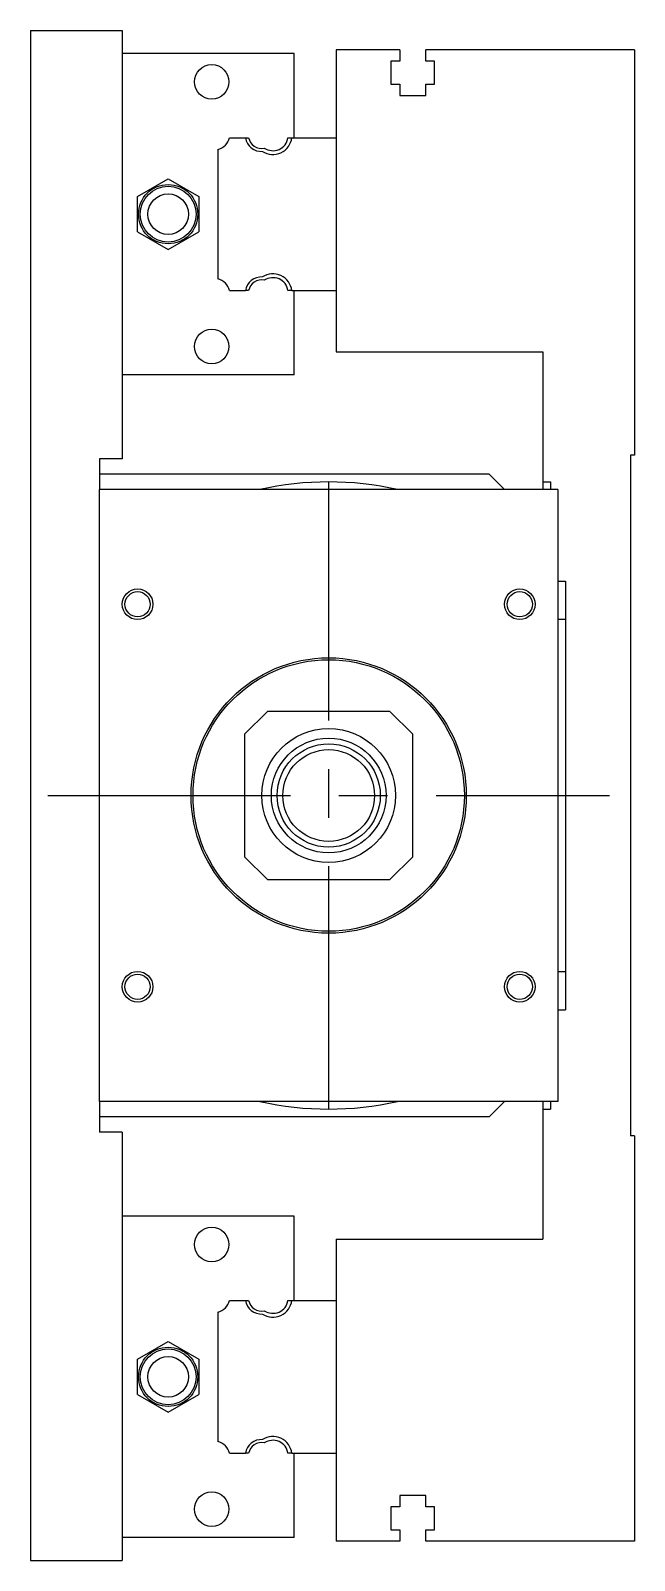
# Model space of a CAD drawing. Extents: x -20 to 803, y -291 to 102.
# Drawn here: x 724.1 to 803.1, y -100 to 100 of the extents above; entities that cross this region are included whole.
import ezdxf

# ---------------------------------------------------------------- set-up
doc = ezdxf.new("R2010")
doc.units = 0
doc.linetypes.add('CENTER', pattern=[50.8, 31.75, -6.35, 6.35, -6.35])
doc.layers.get('0').update_dxf_attribs({"linetype": 'CONTINUOUS'})
doc.layers.add('CENTER', color=1, linetype='CENTER')

msp = doc.modelspace()

# ---------------------------------------------------------------- linework, layer by layer
at = {"color": 7, "linetype": 'CONTINUOUS'}
for p, q in [((724.13, 100), (736.13, 100)), ((724.13, 100), (724.13, -100)), ((736.13, 100), (736.13, 44)), ((758.63, 97), (736.13, 97)), ((758.63, 86), (758.63, 97)), ((764.13, 97.5), (764.13, 86)), ((772.43, 97.5), (764.13, 97.5)), ((772.43, 96), (771.28, 96)), ((771.28, 96), (771.28, 93)), ((772.43, 97.5), (772.43, 96)), ((775.83, 96), (775.83, 97.5)), ((803.13, 97.5), (775.83, 97.5)), ((776.98, 96), (775.83, 96)), ((776.98, 93), (776.98, 96)), ((803.13, 97.5), (803.13, 44.5)), ((771.28, 93), (772.43, 93)), ((772.43, 93), (772.43, 91.5)), ((775.83, 91.5), (775.83, 93)), ((775.83, 93), (776.98, 93)), ((772.43, 91.5), (775.83, 91.5)), ((750.169608, 86), (752.25154, 86)), ((752.25154, 86), (752.65668, 86)), ((757.807372, 86), (758.311934, 86)), ((758.311934, 86), (764.13, 86)), ((764.13, 86), (764.13, 66)), ((764.13, 86), (764.13, 66)), ((748.63, 84.460392), (748.63, 67.539608)), ((738.130002, 78.309401), (742.130002, 80.618802)), ((742.130002, 80.618802), (746.130002, 78.309401)), ((738.130002, 73.690599), (738.130002, 78.309401)), ((746.130002, 78.309401), (746.130002, 73.690599)), ((738.130002, 73.690599), (742.130002, 71.381198)), ((742.130002, 71.381198), (746.130002, 73.690599)), ((750.169608, 66), (752.25154, 66)), ((752.65668, 66), (752.25154, 66)), ((758.311934, 66), (757.807372, 66)), ((758.311934, 66), (764.13, 66)), ((758.63, 55), (758.63, 66)), ((764.13, 66), (764.13, 58)), ((764.13, 58), (791.13, 58)), ((791.13, 58), (791.13, 41)), ((758.63, 55), (736.13, 55)), ((736.13, 44), (733.13, 44)), ((733.13, 44), (733.13, 40)), ((803.13, 44.5), (802.63, 44.5)), ((802.63, 44.5), (802.63, -44.5)), ((784.13, 42), (733.13, 42)), ((786.13, 40), (784.13, 42)), ((733.13, -40), (733.13, 40)), ((793.13, 40), (733.13, 40)), ((791.13, 41), (792.13, 41)), ((791.13, 41), (791.13, 40)), ((792.13, 41), (792.13, 40)), ((793.13, 40), (793.13, -40)), ((793.13, 28), (794.13, 28)), ((794.13, 28), (794.13, -28)), ((794.13, 23), (793.13, 23)), ((755.13, 11), (752.13, 8)), ((771.13, 11), (755.13, 11)), ((774.13, 8), (771.13, 11)), ((752.13, 8), (752.13, -8)), ((774.13, -8), (774.13, 8)), ((752.13, -8), (755.13, -11)), ((771.13, -11), (774.13, -8)), ((755.13, -11), (771.13, -11)), ((793.13, -23), (794.13, -23)), ((793.13, -28), (794.13, -28)), ((733.13, -40), (733.13, -44)), ((793.13, -40), (733.13, -40)), ((784.13, -42), (786.13, -40)), ((791.13, -40), (791.13, -41)), ((792.13, -40), (792.13, -41)), ((784.13, -42), (733.13, -42)), ((791.13, -41), (791.13, -58)), ((791.13, -41), (792.13, -41)), ((736.13, -44), (733.13, -44)), ((736.13, -44), (736.13, -100)), ((803.13, -44.5), (802.63, -44.5)), ((803.13, -44.5), (803.13, -97.5)), ((758.63, -55), (736.13, -55)), ((758.63, -66), (758.63, -55)), ((764.13, -58), (764.13, -66)), ((764.13, -58), (791.13, -58)), ((750.169608, -66), (752.25154, -66)), ((752.25154, -66), (752.65668, -66)), ((757.807372, -66), (758.311934, -66)), ((758.311934, -66), (764.13, -66)), ((764.13, -66), (764.13, -86)), ((764.13, -66), (764.13, -86)), ((748.63, -67.539608), (748.63, -84.460392)), ((738.130002, -73.690599), (742.130002, -71.381198)), ((742.130002, -71.381198), (746.130002, -73.690599)), ((738.130002, -78.309401), (738.130002, -73.690599)), ((746.130002, -73.690599), (746.130002, -78.309401)), ((738.130002, -78.309401), (742.130002, -80.618802)), ((742.130002, -80.618802), (746.130002, -78.309401)), ((750.169608, -86), (752.25154, -86)), ((752.65668, -86), (752.25154, -86)), ((758.311934, -86), (757.807372, -86)), ((758.311934, -86), (764.13, -86)), ((758.63, -97), (758.63, -86)), ((764.13, -86), (764.13, -97.5)), ((775.83, -91.5), (772.43, -91.5)), ((772.43, -91.5), (772.43, -93)), ((775.83, -93), (775.83, -91.5)), ((772.43, -93), (771.28, -93)), ((771.28, -93), (771.28, -96)), ((776.98, -93), (775.83, -93)), ((776.98, -96), (776.98, -93)), ((771.28, -96), (772.43, -96)), ((772.43, -96), (772.43, -97.5)), ((775.83, -97.5), (775.83, -96)), ((775.83, -96), (776.98, -96)), ((758.63, -97), (736.13, -97)), ((772.43, -97.5), (764.13, -97.5)), ((803.13, -97.5), (775.83, -97.5)), ((724.13, -100), (736.13, -100))]:
    msp.add_line(p, q, dxfattribs=at)
for centre, radius in [((747.830002, 93.300001), 2.25), ((742.130002, 76), 3.875), ((742.130002, 76), 3.643013), ((742.130002, 76), 2.65), ((747.830002, 58.699999), 2.25), ((738.13, 25), 1.65), ((788.13, 25), 1.65), ((763.13, 0), 18), ((763.13, 0), 17.75), ((763.13, 0), 8.75), ((763.13, 0), 7.5), ((763.13, 0), 6.75), ((763.13, 0), 6), ((738.13, -25), 1.65), ((788.13, -25), 1.65), ((747.830002, -58.699999), 2.25), ((742.130002, -76), 3.875), ((742.130002, -76), 3.643013), ((742.130002, -76), 2.65), ((747.830002, -93.300001), 2.25)]:
    msp.add_circle(centre, radius, dxfattribs=at)
at = {"color": 3, "linetype": 'CONTINUOUS'}
for centre in [(738.13, 25), (788.13, 25), (738.13, -25), (788.13, -25)]:
    msp.add_circle(centre, 2, dxfattribs=at)
at = {"color": 7, "linetype": 'CONTINUOUS'}
for centre, radius, start, end in [((748.13, 86.5), 2.1, 283.774147, 346.225853), ((754.33, 86.3), 2.1, 188.213211, 273.73141), ((754.33, 86.3), 1.7, 190.164249, 282.916417), ((755.83, 86.3), 2.5, 236.952555, 353.107897), ((755.83, 86.3), 2, 235.944202, 351.373073), ((755.83, 65.7), 2.5, 6.892103, 123.047445), ((748.13, 65.5), 2.1, 13.774147, 76.225853), ((754.33, 65.7), 2.1, 86.26859, 171.786789), ((754.33, 65.7), 1.7, 77.083583, 169.835751), ((755.83, 65.7), 2, 8.626927, 124.055798), ((763.13, 0), 41, 77.319617, 102.680383), ((763.13, 0), 41, 257.319617, 282.680383), ((748.13, -65.5), 2.1, 283.774147, 346.225853), ((754.33, -65.7), 2.1, 188.213211, 273.73141), ((754.33, -65.7), 1.7, 190.164249, 282.916417), ((755.83, -65.7), 2.5, 236.952555, 353.107897), ((755.83, -65.7), 2, 235.944202, 351.373073), ((755.83, -86.3), 2.5, 6.892103, 123.047445), ((748.13, -86.5), 2.1, 13.774147, 76.225853), ((754.33, -86.3), 2.1, 86.26859, 171.786789), ((754.33, -86.3), 1.7, 77.083583, 169.835751), ((755.83, -86.3), 2, 8.626927, 124.055798)]:
    msp.add_arc(centre, radius, start, end, dxfattribs=at)
at = {"layer": 'CENTER', "color": 1, "linetype": 'CENTER'}
for p, q in [((763.13, -41), (763.13, 41)), ((726.38, 0), (799.88, 0))]:
    msp.add_line(p, q, dxfattribs=at)

doc.saveas('drawing.dxf')
